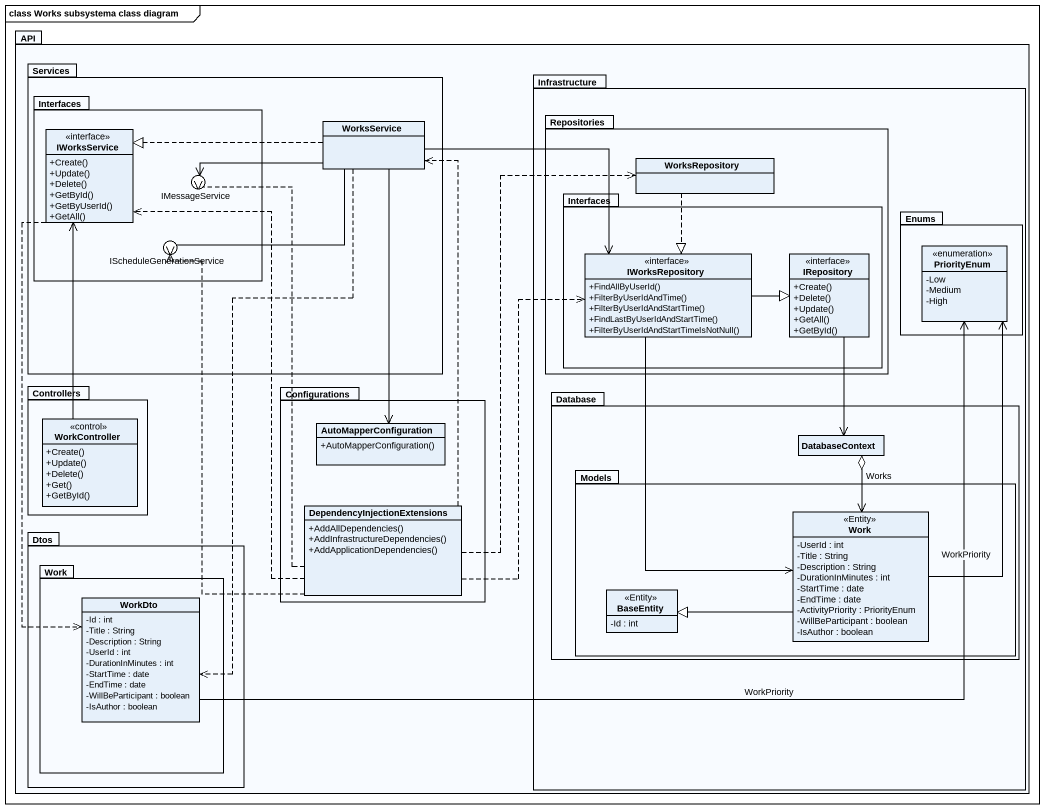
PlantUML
@startuml
mainframe class Works subsystema class diagram
allowmixing
hide circle
hide empty members
skinparam classAttributeIconSize 0
package API {
  package Services {
    package Interfaces {
      interface IWorksService {
        +Create()
        +Update()
        +Delete()
        +GetById()
        +GetByUserId()
        +GetAll()
      }
    }
    class WorksService
  }
  package Infrastructure {
    package Repositories {
      class WorksRepository
      package "Interfaces" as Interfaces_2 {
        interface IWorksRepository {
          +FindAllByUserId()
          +FilterByUserIdAndTime()
          +FilterByUserIdAndStartTime()
          +FindLastByUserIdAndStartTime()
          +FilterByUserIdAndStartTimeIsNotNull()
        }
        interface IRepository {
          +Create()
          +Delete()
          +Update()
          +GetAll()
          +GetById()
        }
      }
    }
    package Enums {
      enum PriorityEnum {
        -Low
        -Medium
        -High
      }
    }
    package "Database" as Database_ {
      class DatabaseContext
      package Models {
        class Work <<Entity>> {
          -UserId : int
          -Title : String
          -Description : String
          -DurationInMinutes : int
          -StartTime : date
          -EndTime : date
          -ActivityPriority : PriorityEnum
          -WillBeParticipant : boolean
          -IsAuthor : boolean
        }
        class BaseEntity <<Entity>> {
          -Id : int
        }
      }
    }
  }
  package Controllers {
    class WorkController <<control>> {
      +Create()
      +Update()
      +Delete()
      +Get()
      +GetById()
    }
  }
  package Configurations {
    class AutoMapperConfiguration {
      +AutoMapperConfiguration()
    }
    class "DependencyInjectionExtensions" as DependencyInjectionExtension {
      +AddAllDependencies()
      +AddInfrastructureDependencies()
      +AddApplicationDependencies()
    }
  }
  package Dtos {
    package "Work" as Work_2 {
      class WorkDto {
        -Id : int
        -Title : String
        -Description : String
        -UserId : int
        -DurationInMinutes : int
        -StartTime : date
        -EndTime : date
        -WillBeParticipant : boolean
        -IsAuthor : boolean
      }
    }
  }
}
() IMessageService
() IScheduleGenerationService
Interfaces -right- IMessageService
Interfaces -- IScheduleGenerationService
IWorksService ..> WorkDto
WorksService .left.|> IWorksService
WorksService -left-> IMessageService
WorksService -left-> IScheduleGenerationService
WorksService -right-> IWorksRepository
WorksService --> AutoMapperConfiguration
WorksService ..> WorkDto
WorksRepository ..|> IWorksRepository
IWorksRepository -right-|> IRepository
IWorksRepository --> Work
IRepository --> DatabaseContext
WorkController -up-> IWorksService
DatabaseContext o--> Work : Works
DependencyInjectionExtension .up.> IWorksService
DependencyInjectionExtension .up.> WorksService
DependencyInjectionExtension .up.> IMessageService
DependencyInjectionExtension .up.> WorksRepository
DependencyInjectionExtension .up.> IScheduleGenerationService
DependencyInjectionExtension .up.> IWorksRepository
Work -up-> PriorityEnum : WorkPriority
Work -left-|> BaseEntity
WorkDto -right-> PriorityEnum : WorkPriority
@enduml
